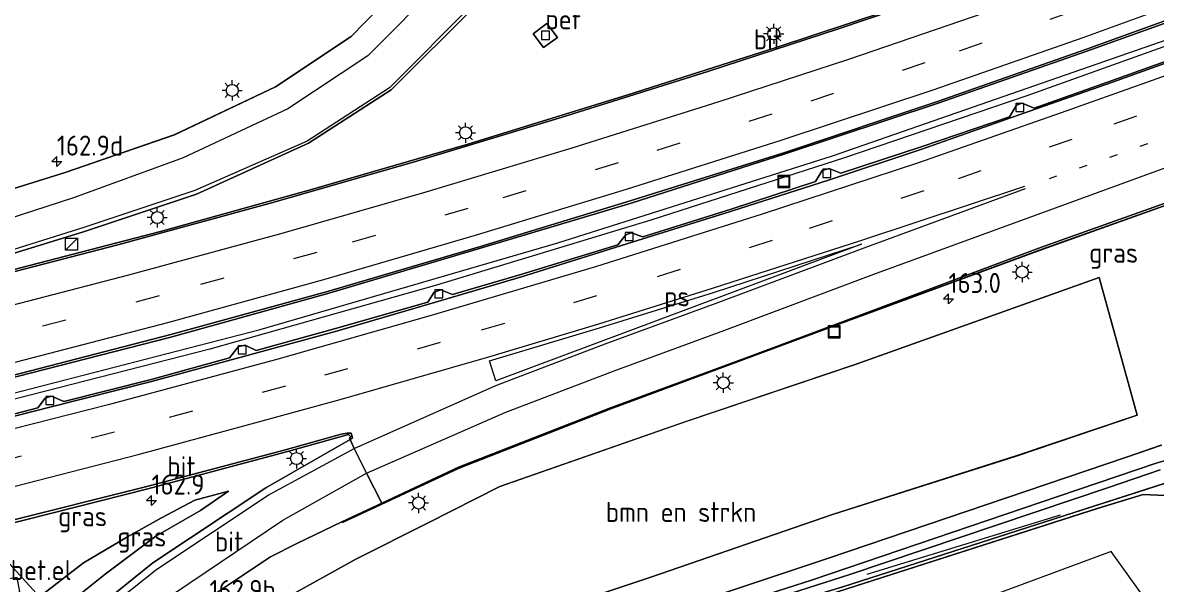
# Model space of a CAD drawing. Extents: x 253736 to 255979, y 477184 to 479215.
# Drawn here: x 253972 to 254113.3, y 477516.6 to 477586.6 of the extents above; entities that cross this region are included whole.
import ezdxf
from ezdxf.enums import TextEntityAlignment as Align

# ---------------------------------------------------------------- set-up
doc = ezdxf.new("R2010")
doc.units = 0
doc.linetypes.add('13strp', pattern=[4, 1, -3])
doc.linetypes.add('39strp', pattern=[12, 3, -9])
for name, color, linetype, lineweight in [('af-bs-rasterhekwerk', 8, 'hekwerk', 18), ('as-bs-kilometr', 8, 'Continuous', 18), ('bp-b5-bomenstruiken', 8, 'Continuous', 18), ('bp-b5-grasland', 8, 'Continuous', 18), ('bp-bs-bomenrij', 8, 'laanbep', 18), ('gr-bs-geleiderail', 8, 'geleiderail', 18), ('gw-bs-insteekwatergang', 8, 'Continuous', 18), ('gw-bs-kruinlijn', 8, 'Continuous', 18), ('gw-bs-teenlijn', 8, 'Continuous', 18), ('mk-b5-vlakmark', 8, 'Continuous', 18), ('mk-bs-13streep 0.45', 8, '13strp', 18), ('mk-bs-39streep 0.15', 8, '39strp', 18), ('mk-bs-streep 0.15', 8, 'Continuous', 18), ('og-b5-grond_ingericht', 8, 'Continuous', 18), ('og-b5-water', 8, 'Continuous', 18), ('og-bs-hoogtelijn', 8, 'Continuous', 18), ('og-bs-hulpgeometrie', 8, 'Continuous', 18), ('og-bs-inrichtingselement', 8, 'Continuous', 18), ('og-bs-terreinafscheiding', 8, 'Continuous', 18), ('vh-b5-verh_soort', 8, 'Continuous', 18), ('wh-bs-kolk', 8, 'Continuous', 18), ('wh-bs-waterlijn', 8, 'Continuous', 18), ('wm-bs-lichtmast', 8, 'Continuous', 18)]:
    doc.layers.add(name, color=color, linetype=linetype, lineweight=lineweight)
doc.styles.add('rtw_iso', font='isocp.shx')
doc.linetypes.add('geleiderail', pattern='A,2,-1,[175,RTW.shx,S=0.5,R=0,X=0,Y=0],-1', length=4)
doc.linetypes.add('hekwerk', pattern='A,7,-1.5,[1,RTW.shx,S=0.75,R=0,X=0,Y=0],-1.5', length=10)
doc.linetypes.add('laanbep', pattern='A,20,-1,[4,RTW.shx,S=0.75,R=0,X=0,Y=0],-1', length=22)

# ---------------------------------------------------------------- blocks, each defined once
blk = doc.blocks.new('kolk')
blk.add_lwpolyline([(-0.5, -0.5), (0.5, -0.5), (0.5, 0.5), (-0.5, 0.5)], close=True)
blk = doc.blocks.new('put')
for p, q in [((0.75, 0.75), (-0.75, 0.75)), ((-0.75, 0.75), (-0.75, -0.75)), ((0.75, -0.75), (0.75, 0.75)), ((-0.75, -0.75), (0.75, -0.75))]:
    blk.add_line(p, q)
blk.add_lwpolyline([(-0.625, 0.625), (0.625, 0.625), (0.625, -0.625), (-0.625, -0.625)], close=True)
blk = doc.blocks.new('RW1 Buren totaal_ACAD_1_FMEBLOCK25')
at = {"layer": 'bp-b5-grasland'}
for points in [[(37.6, 1.98, 22.72), (33.46, -1.58, 22.69), (30.14, -4.28, 22.7), (26.97, -7.19, 22.71), (27.12, -5.43, 22.71), (24.84, -1.31, 22.72), (26.02, -0.94, 22.69), (27.54, -0.12, 22.65), (28.08, 0.77, 22.65), (27.91, 1.67, 22.66), (26.94, 2.98, 22.74), (25.7, 3.36, 22.79), (22.82, 3.03, 22.82), (0.69, -2.24, 22.8), (-37.6, -10.14, 22.8), (-34.96, -4.51, 23.14), (-25.96, -2.75, 23.15), (-6.4, 1.45, 23.26), (12.27, 5.74, 23.22), (30.15, 10.14, 23.29)], [(34.81, 4.4, 22.84), (32.86, 4.04, 22.81), (33.19, 2.24, 22.84), (35.14, 2.6, 22.86)]]:
    blk.add_polyline3d(points, close=True, dxfattribs=at)
blk = doc.blocks.new('dtbattr-r')
at = {"style": 'rtw_iso'}
blk.add_attdef('TAG', text='', height=2.5, dxfattribs=at).set_placement((0, 0), align=Align.MIDDLE_CENTER)
blk = doc.blocks.new('RW1 Buren totaal_ACAD_1_FMEBLOCK41')
at = {"layer": 'bp-b5-grasland'}
for points in [[(-15.24, -28.28, 22.83), (-18.01, -28.14, 22.78), (-23.59, -29.85, 22.56), (-60.49, -41.68, 22.31)], [(-55.42, -39.66, 22.24), (-15.23, -26.71, 22.83)], [(-15.74, -22, 22.72), (-20.08, -23.51, 22.63), (-57.35, -36.14, 22.31), (-83.2, -44.78, 22.18)], [(-89.56, -41.85, 22.49), (-79.35, -38.44, 22.4), (-56.7, -30.62, 22.56), (-33.81, -23.35, 22.74), (-18.73, -18.27, 22.65), (-23.48, -1.11, 23.33), (-53.77, -11.92, 23.19), (-74.97, -19.05, 22.99), (-98.17, -27.16, 22.98), (-107.2, -31.72, 22.92), (-116.11, -36.2, 23.03), (-124.79, -41.01, 23)], [(-134.85, -41.33, 23.06), (-126.73, -35.91, 23.03), (-123.45, -34.26, 23.03), (-117.84, -31.56, 23.02), (-117.78, -31.62, 22.97), (-112.94, -29.37, 22.98), (-103.25, -24.88, 22.99), (-84.32, -17.46, 23.09), (-66.77, -10.96, 23.24), (-54.68, -6.44, 23.45), (-30.6, 2.41, 23.64), (-11.07, 9.39, 23.6)]]:
    blk.add_polyline3d(points, dxfattribs=at)
blk = doc.blocks.new('RW1 Buren totaal_ACAD_1_FMEBLOCK45')
at = {"layer": 'bp-b5-grasland'}
for points in [[(-29.68, -68.67, 22.3), (-31.13, -69.05, 22.34), (-42.16, -72.05, 22.37), (-42.6, -72.17, 22.37), (-51.14, -62.82, 21.98), (-47, -61.53, 22.01), (-36.79, -57.71, 21.91), (-29, -53.53, 21.9), (-23.3, -50.01, 21.9), (-17.34, -45.55, 21.91), (-12.01, -41.41, 21.91), (-6.15, -36.01, 21.89), (-1.55, -31.39, 21.9), (3.31, -25.8, 21.92), (5.21, -23.42, 22.03), (5.51, -22.45, 22.12), (5.17, -21.67, 22.16), (3.99, -20.94, 22.2), (2.31, -21.31, 22.32), (1.1, -22.55, 22.28), (-3.4, -26.91, 22.28), (-8.96, -32.04, 22.29), (-10, -32.98, 22.29), (-10.42, -31.15, 22.38), (-11.78, -26.69, 22.37), (-14.01, -20.66, 22.42), (-16.09, -14.91, 22.42), (-19.14, -8.48, 22.36), (-22.8, -2.44, 22.17), (-19.95, 3.63, 22.14), (-28.81, 14.01, 22.09), (-20.98, 21.03, 22.06), (-20.65, 22.05, 22.06), (-20.95, 23.1, 22.03), (-22.1, 24.34, 21.99), (-23.28, 24.62, 21.98), (-24.69, 23.98, 21.98), (-31.56, 17.23, 21.99), (-43.49, 31.19, 22.21), (-27.48, 47.39, 22.11), (-23.59, 53.61, 22.38), (-15.48, 61.1, 22.57), (-11.58, 65.23, 22.61), (-8.43, 66.81, 22.64), (-2.74, 65.45, 22.58), (0.66, 63.25, 22.59), (3.14, 61.32, 22.55), (11.26, 53.22, 22.57), (22.14, 41.07, 22.51), (31.69, 31.62, 22.6), (36.97, 26.39, 22.75), (22.55, 43.22, 22.83), (8.75, 57.97, 22.91), (4.15, 63.17, 23.04), (1.34, 65.71, 23.06), (-0.15, 66.86, 23.1), (-1.74, 68.15, 23.1), (-4.79, 69.5, 23.16), (-6.87, 69.83, 23.21), (-10.45, 68.95, 23.28), (-13.51, 67.06, 23.34), (-16.42, 64.21, 23.39), (-20.42, 60.59, 23.39), (-47.07, 35.38, 23.99), (-48, 36.47, 23.94), (-21.21, 62.23, 23.41), (-11.15, 71.9, 23.22), (-10.11, 72.17, 23.19), (-5.96, 71.67, 23.1), (-2.61, 70.72, 23.02), (0.13, 69.28, 22.96), (2.05, 67.77, 22.93), (8.97, 60.77, 22.89), (17.91, 51.3, 22.84), (28.02, 40.47, 22.82), (35.56, 31.74, 22.77), (43.84, 19.79, 22.69), (48.61, 9.49, 22.62), (50.97, -0.14, 22.58), (51.14, -12.9, 22.54), (47.86, -24.65, 22.53), (42.38, -34.25, 22.51), (33.62, -43.24, 22.5), (24.18, -49.53, 22.49), (11.57, -55.49, 22.5), (-2.04, -60.21, 22.44), (-20.03, -65.81, 22.42)], [(9.46, -9.98, 22.2), (7.43, -13.61, 22.21), (7.34, -14.51, 22.19), (8.01, -15.35, 22.14), (9.17, -16.19, 22.05), (10.46, -16.41, 21.97), (11.35, -15.61, 21.93), (14.05, -10.83, 21.99), (15.92, -5.84, 22.12), (16.77, -1, 22.17), (16.73, 3.68, 22.27), (16.22, 7.36, 22.27), (15.33, 10.82, 22.22), (13.87, 13.92, 22.2), (11.36, 17.36, 22.19), (9.41, 20.22, 22.17), (6.59, 23.52, 22.17), (2.06, 28.13, 22.16), (-5.1, 35.61, 22.13), (4.28, 44.13, 22.16), (5.21, 45.28, 22.17), (5.29, 46.3, 22.18), (4.7, 47.42, 22.19), (3.42, 48.15, 22.19), (1.29, 48.06, 22.17), (-0.54, 46.47, 22.14), (-8.08, 39.12, 22.15), (-17.61, 48.62, 22.04), (-19, 49.14, 22.07), (-20.47, 48.4, 22.08), (-21.37, 47.19, 22.11), (-21, 45.77, 22.07), (-18.15, 43.03, 22.02), (-5.32, 29.14, 22.02), (3.02, 20.2, 22.22), (7.4, 15.08, 22.25), (9.26, 12.14, 22.24), (10.54, 9, 22.24), (11.88, 4.88, 22.21), (12.21, -0.03, 22.19), (11.57, -4.79, 22.17), (10.65, -7.9, 22.17)]]:
    blk.add_polyline3d(points, close=True, dxfattribs=at)
blk = doc.blocks.new('RW1 Buren totaal_ACAD_1_FMEBLOCK47')
at = {"layer": 'bp-b5-grasland'}
for points in [[(72.86, -27.52, 22.95), (53.91, -34.54, 22.93), (34.18, -41.51, 22.9), (15.85, -47.62, 22.86), (-2.66, -53.53, 22.84), (-22.69, -59.7, 22.78), (-42.09, -65.31, 22.75), (-60.9, -70.57, 22.71), (-80.43, -75.63, 22.69)], [(-88.71, -76.22, 22.6), (-70.35, -70.57, 22.66), (-56.39, -65.89, 22.73), (-42.46, -59.55, 22.82), (-32.13, -52.89, 22.88), (-21.6, -42.38, 22.92)]]:
    blk.add_polyline3d(points, dxfattribs=at)
blk.add_polyline3d([(-14.44, -45.92, 22.36), (-13.16, -47.61, 22.36), (-11.41, -46.4, 22.35), (-12.76, -44.65, 22.34)], close=True, dxfattribs=at)
blk = doc.blocks.new('kast')
blk.add_line((-0.75, -0.75), (0.75, 0.75))
blk.add_lwpolyline([(-0.75, 0.75), (0.75, 0.75), (0.75, -0.75), (-0.75, -0.75)], close=True)
blk = doc.blocks.new('lantaarnpaal')
for p, q in [((-0.75, 0), (-1.25, 0)), ((-0.88, 0.88), (-0.53, 0.53)), ((0, 0.75), (0, 1.25)), ((0.53, 0.53), (0.88, 0.88)), ((0.75, 0), (1.25, 0)), ((-0.53, -0.53), (-0.88, -0.88)), ((0, -0.75), (0, -1.25)), ((0.53, -0.53), (0.88, -0.88))]:
    blk.add_line(p, q)
blk.add_circle((0, 0), 0.75)
blk = doc.blocks.new('hecto')
for p, q in [((0, 0.625), (-0.625, 0)), ((0, -0.625), (0, 0.625)), ((-0.625, 0), (0.625, 0)), ((0.625, 0), (0, -0.625))]:
    blk.add_line(p, q)
blk = doc.blocks.new('dtbattr')
at = {"style": 'rtw_iso'}
blk.add_attdef('TAG', (0.59, 0.87), '', height=2.5, dxfattribs=at)
blk = doc.blocks.new('Deel_d28hz')
at = {"layer": 'mk-bs-13streep 0.45'}
blk.add_polyline3d([(254099.958, 477567.211, 23.516), (254123.04, 477575.414, 23.555), (254146.02, 477584.014, 23.608), (254172.639, 477594.59, 23.666), (254195.265, 477604.05, 23.683), (254217.763, 477613.82, 23.725), (254240.154, 477624.006, 23.75), (254262.224, 477634.537, 23.777), (254266.614, 477636.687, 23.783)], dxfattribs=at)
at = {"layer": 'bp-b5-grasland'}
ref = blk.add_blockref('dtbattr-r', (254104.914062, 477555.96875, 22.828068), dxfattribs=at)
ref.add_attrib('TAG', 'gras', dxfattribs={"layer": '0', "height": 2.5, "style": 'rtw_iso'}).set_placement((254104.914062, 477555.96875, 22.828068), align=Align.BOTTOM_LEFT)
at = {"layer": 'wh-bs-kolk'}
blk.add_blockref('kolk', (254096.29, 477576.057, 23.17), dxfattribs=at)
at = {"layer": 'wm-bs-lichtmast'}
blk.add_blockref('lantaarnpaal', (254096.567, 477555.561, 23.448), dxfattribs=at)

msp = doc.modelspace()

# ---------------------------------------------------------------- linework, layer by layer
at = {"layer": 'af-bs-rasterhekwerk'}
msp.add_polyline3d([(254003.46, 477482.961, 22.831), (254011.849, 477487.973, 22.817), (254027.728, 477496.879, 22.856), (254039.264, 477493.697, 22.64), (254048.251, 477489.572, 22.61), (254053.116, 477488.253, 22.574), (254070.537, 477484.668, 22.505), (254084.153, 477483.107, 22.547), (254105.549, 477481.912, 22.643), (254106.874, 477483.112, 22.478), (254105.114, 477485.164, 22.52), (254083.534, 477489.341, 22.259), (254060.768, 477494.209, 22.169), (254051.243, 477495.38, 22.085), (254032.098, 477499.389, 22.532), (254040.599, 477504.25, 22.271), (254054.849, 477509.575, 22.19), (254069.156, 477514.295, 22.313), (254106.061, 477526.123, 22.559), (254111.637, 477527.832, 22.778), (254114.405, 477527.691, 22.829)], dxfattribs=at)
at = {"layer": 'bp-b5-bomenstruiken'}
msp.add_polyline3d([(253994.768, 477492.476, 22.756), (253986.001, 477502.073, 22.939), (253992.148, 477506.68, 23.021), (254000.635, 477512.415, 22.907), (254004.86, 477514.967, 23.003), (254013.537, 477519.773, 23.027), (254022.443, 477524.252, 22.919), (254031.481, 477528.81, 22.982), (254054.671, 477536.924, 22.991), (254075.879, 477544.057, 23.186), (254106.169, 477554.865, 23.327), (254110.917, 477537.707, 22.646), (254095.838, 477532.629, 22.742), (254072.949, 477525.353, 22.562), (254050.295, 477517.53, 22.403), (254040.082, 477514.128, 22.49), (254031.539, 477510.843, 22.481), (254023.662, 477507.278, 22.508), (254012.8, 477502.475, 22.631), (254005.066, 477498.249, 22.718)], close=True, dxfattribs=at)
at = {"layer": 'bp-b5-grasland'}
for points in [[(253969.524, 477542.075, 22.994), (253990.483, 477547.453, 23.038), (254010.063, 477552.863, 23.062), (254029.082, 477558.539, 23.082), (254047.853, 477564.132, 23.133), (254067.048, 477570.298, 23.198), (254086.098, 477576.602, 23.228), (254104.645, 477583.099, 23.262), (254123.664, 477589.962, 23.295)], [(254118.657, 477583.319, 23.276), (254107.79, 477579.433, 23.262), (254098.062, 477575.997, 23.205), (254096.559, 477576.599, 23.196), (254095.852, 477576.365, 23.202), (254094.993, 477574.892, 23.201), (254083.977, 477571.182, 23.182), (254073.988, 477567.876, 23.18), (254072.505, 477568.479, 23.177), (254071.664, 477568.233, 23.173), (254070.829, 477566.855, 23.139), (254060.285, 477563.411, 23.156), (254049.313, 477559.937, 23.14), (254047.854, 477560.442, 23.131), (254047.195, 477560.192, 23.106), (254046.175, 477558.941, 23.111), (254034.088, 477555.237, 23.117), (254025.597, 477552.742, 23.106), (254024.132, 477553.33, 23.094), (254023.279, 477553.039, 23.095), (254022.492, 477551.803, 23.099), (254011.018, 477548.536, 23.091), (254001.122, 477545.773, 23.073), (253999.729, 477546.462, 23.052), (253998.916, 477546.27, 23.05), (253997.777, 477544.866, 23.076), (253988.016, 477542.183, 23.061), (253977.154, 477539.401, 23.023), (253975.605, 477540.08, 23.002), (253974.812, 477539.843, 23.017), (253973.912, 477538.624, 23.014), (253962.288, 477535.613, 22.991)], [(254115.579, 477532.4, 21.419), (254113.28, 477531.729, 21.395), (254101.143, 477527.634, 21.266), (254070.325, 477517.159, 21.176), (254045.386, 477509.186, 21.206), (254040.613, 477507.338, 21.179), (254036.195, 477505.312, 21.152), (254030.895, 477502.601, 21.146), (254008.778, 477490.45, 21.035), (254004.521, 477488.148, 20.903), (254000.828, 477485.842, 20.848), (253999.389, 477487.418, 22.528), (254024.239, 477501.291, 22.46), (254031.602, 477504.896, 22.28), (254037.277, 477507.63, 22.184), (254042.158, 477509.652, 22.181), (254046.45, 477511.198, 22.181), (254072.295, 477519.837, 22.307), (254109.568, 477532.463, 22.634), (254113.909, 477533.976, 22.724)], [(254114.42, 477529.26, 22.829), (254074.229, 477516.318, 22.244), (254060.036, 477512.022, 22.142), (254050.269, 477508.421, 22.211), (254040.287, 477504.856, 22.274), (254028.026, 477497.776, 22.676), (254017.68, 477492.015, 22.763), (254008.136, 477486.514, 22.784), (254003.009, 477483.455, 22.786), (254001.719, 477484.867, 20.932), (254004.845, 477486.929, 20.933), (254011.408, 477490.736, 20.933), (254023.207, 477497.201, 20.933), (254032.511, 477502.325, 21.032), (254040.953, 477506.556, 21.125), (254054.592, 477511.172, 21.194), (254067.803, 477515.515, 21.29), (254075.098, 477517.858, 21.308), (254107.335, 477528.705, 21.32), (254113.756, 477530.893, 21.368)]]:
    msp.add_polyline3d(points, dxfattribs=at)
for points in [[(254012.81, 477534.666, 23.406), (254002.318, 477528.651, 23.338), (253988.225, 477519.323, 23.437), (253977.88, 477510.962, 23.542), (253976.085, 477512.927, 23.383), (253982.29, 477517.891, 23.384), (253988.629, 477522.627, 23.36), (253994.171, 477525.856, 23.348), (253997.655, 477528.241, 23.306), (253993.47, 477527.118, 23.198), (253989.296, 477524.936, 23.066), (253985.077, 477522.56, 23.006), (253979.613, 477519.325, 22.844), (253974.123, 477515.075, 22.717), (253966.674, 477523.229, 23.287), (253969.274, 477523.868, 23.297), (253987.599, 477528.545, 23.354), (254004.711, 477533.095, 23.342), (254012.633, 477535.305, 23.389), (254012.855, 477535.049, 23.395), (254012.726, 477534.763, 23.376)], [(253976.085, 477512.927, 23.383), (253974.123, 477515.075, 22.717), (253979.613, 477519.325, 22.844), (253985.077, 477522.56, 23.006), (253989.296, 477524.936, 23.066), (253993.47, 477527.118, 23.198), (253997.655, 477528.241, 23.306), (253994.171, 477525.856, 23.348), (253988.629, 477522.627, 23.36), (253982.29, 477517.891, 23.384)]]:
    msp.add_polyline3d(points, close=True, dxfattribs=at)
at = {"layer": 'bp-bs-bomenrij'}
msp.add_polyline3d([(254077.248, 477517.908, 21.719), (254101.34, 477525.312, 21.803)], dxfattribs=at)
at = {"layer": 'gr-bs-geleiderail'}
for points in [[(253955.212, 477536.416, 23.67), (254001.63, 477548.401, 23.724), (254038.722, 477559.199, 23.805), (254072.949, 477570.061, 23.82), (254119.52, 477586.251, 23.907), (254180.311, 477610, 24.003), (254227.176, 477629.509, 24.084), (254236.915, 477633.628, 24.129), (254240.585, 477635.405, 24.15), (254242.917, 477636.605, 24.15), (254247.437, 477639.242, 24.123), (254256.603, 477644.679, 24.126), (254259.702, 477646.493, 24.111)], [(254260.988, 477644.265, 24.078), (254245.9, 477637.034, 24.135), (254239.589, 477634.092, 24.12), (254227.391, 477628.818, 24.099), (254206.465, 477620.129, 24.051), (254186.737, 477611.981, 24.006), (254169.429, 477604.774, 24.021), (254138.495, 477592.593, 23.94), (254119.682, 477585.564, 23.913), (254097.132, 477577.522, 23.88), (254074.447, 477569.799, 23.832), (254050.311, 477562.033, 23.82), (254023.574, 477553.906, 23.811), (253995.331, 477545.964, 23.745), (253955.696, 477535.815, 23.682)]]:
    msp.add_polyline3d(points, dxfattribs=at)
at = {"layer": 'gw-bs-insteekwatergang'}
for points in [[(254113.909, 477533.976, 22.724), (254109.568, 477532.463, 22.634), (254072.295, 477519.837, 22.307), (254046.45, 477511.198, 22.181), (254042.158, 477509.652, 22.181), (254037.277, 477507.63, 22.184), (254031.602, 477504.896, 22.28), (254024.239, 477501.291, 22.46), (253999.389, 477487.418, 22.528)], [(254003.009, 477483.455, 22.786), (254008.136, 477486.514, 22.784), (254017.68, 477492.015, 22.763), (254028.026, 477497.776, 22.676), (254040.287, 477504.856, 22.274), (254050.269, 477508.421, 22.211), (254060.036, 477512.022, 22.142), (254074.229, 477516.318, 22.244), (254114.42, 477529.26, 22.829)]]:
    msp.add_polyline3d(points, dxfattribs=at)
at = {"layer": 'gw-bs-kruinlijn'}
msp.add_polyline3d([(253976.085, 477512.927, 23.383), (253982.29, 477517.891, 23.384), (253988.629, 477522.627, 23.36), (253994.171, 477525.856, 23.348), (253997.655, 477528.241, 23.306)], dxfattribs=at)
at = {"layer": 'gw-bs-teenlijn'}
msp.add_polyline3d([(253974.123, 477515.075, 22.717), (253979.613, 477519.325, 22.844), (253985.077, 477522.56, 23.006), (253989.296, 477524.936, 23.066), (253993.47, 477527.118, 23.198), (253997.655, 477528.241, 23.306)], dxfattribs=at)
at = {"layer": 'mk-b5-vlakmark'}
msp.add_polyline3d([(254030.986, 477542.01, 23.458), (254030.173, 477544.483, 23.402), (254043.905, 477548.599, 23.402), (254058.095, 477553.003, 23.447), (254076.551, 477559.052, 23.499)], close=True, dxfattribs=at)
at = {"layer": 'mk-bs-39streep 0.15'}
for points in [[(254255.994, 477652.25, 23.467), (254249.108, 477648.822, 23.458), (254221.518, 477636.056, 23.403), (254201.014, 477626.938, 23.36), (254182.492, 477619.011, 23.33), (254157.045, 477608.589, 23.284), (254139.769, 477601.771, 23.242), (254121.568, 477594.822, 23.213), (254102.858, 477588.04, 23.168), (254084.454, 477581.616, 23.144), (254065.357, 477575.242, 23.127), (254046.22, 477569.169, 23.051), (254027.484, 477563.49, 23.019), (254008.654, 477557.998, 22.99), (253989.021, 477552.574, 22.954), (253967.802, 477547.058, 22.92), (253950.649, 477542.801, 22.882), (253949.114, 477542.449, 22.879)], [(254264.548, 477639.715, 23.7), (254251.667, 477633.494, 23.685), (254233.25, 477624.818, 23.649), (254214.036, 477616.156, 23.622), (254195.46, 477608.092, 23.593), (254177.904, 477600.673, 23.565), (254158.914, 477592.982, 23.537), (254140.863, 477585.99, 23.505), (254122.113, 477579.059, 23.467), (254102.756, 477572.098, 23.433), (254084.293, 477565.676, 23.413), (254065.399, 477559.47, 23.381), (254043.538, 477552.598, 23.326), (254024.054, 477546.767, 23.301), (254004.769, 477541.313, 23.262), (253983.463, 477535.594, 23.227), (253961.741, 477530.03, 23.157), (253960.69, 477529.778, 23.157)]]:
    msp.add_polyline3d(points, dxfattribs=at)
at = {"layer": 'mk-bs-streep 0.15'}
for points in [[(253978.909, 477709.269, 23.108), (253993.47, 477693.778, 23.066), (254002.432, 477684.343, 23.03), (254012.524, 477673.543, 22.984), (254020.451, 477664.73, 23.014), (254029.777, 477651.875, 23.007), (254035.389, 477640.386, 22.997), (254038.251, 477629.411, 22.974), (254038.425, 477614.341, 22.958), (254034.708, 477600.748, 22.931), (254028.229, 477589.086, 22.923), (254017.735, 477578.528, 22.872), (254007.449, 477571.884, 22.811), (253993.49, 477565.731, 22.719), (253979.653, 477561.101, 22.648), (253961.232, 477555.353, 22.606), (253950.014, 477552.009, 22.635), (253948.172, 477551.46, 22.64), (253942.381, 477549.82, 22.636)], [(253969.553, 477700.563, 23.194), (253973.446, 477700.129, 23.115), (253976.933, 477699.26, 23.034), (253979.743, 477697.856, 22.978), (253981.746, 477696.258, 22.948), (253989.16, 477689.905, 22.928), (253998.886, 477681.082, 22.903), (254009.036, 477670.455, 22.887), (254016.93, 477661.519, 22.858), (254025.631, 477649.307, 22.827), (254030.861, 477638.699, 22.8), (254033.459, 477628.523, 22.768), (254033.714, 477614.801, 22.722), (254030.125, 477602.584, 22.691), (254024.239, 477591.823, 22.681), (254015.009, 477582.493, 22.653), (254005.051, 477575.91, 22.61), (253992.036, 477569.799, 22.602), (253978.357, 477564.819, 22.549), (253960.169, 477558.899, 22.502), (253949.16, 477555.5, 22.514), (253939.686, 477552.77, 22.521)], [(253951.789, 477539.522, 22.983), (253968.968, 477543.766, 23.017), (253990.089, 477549.273, 23.061), (254009.53, 477554.629, 23.084), (254028.588, 477560.209, 23.106), (254047.268, 477565.879, 23.149), (254066.528, 477572.003, 23.21), (254085.493, 477578.288, 23.24), (254104.159, 477584.777, 23.278), (254122.891, 477591.64, 23.303), (254141.246, 477598.623, 23.339), (254158.517, 477605.448, 23.371), (254184.247, 477616.001, 23.419), (254202.316, 477623.689, 23.454), (254222.947, 477632.861, 23.504), (254250.559, 477645.701, 23.555), (254257.957, 477649.372, 23.561)], [(254230.763, 477644.049, 23.345), (254210.889, 477635.062, 23.31), (254198.351, 477629.556, 23.245), (254180.827, 477622.09, 23.197), (254163.894, 477615.094, 23.182), (254146.529, 477608.147, 23.147), (254127.393, 477600.723, 23.111), (254109.718, 477594.192, 23.082), (254091.927, 477587.853, 23.07), (254074.92, 477582.036, 23.037), (254058.777, 477576.769, 23.008), (254040.436, 477570.989, 22.941), (254022.275, 477565.53, 22.905), (254004.327, 477560.35, 22.869), (253985.222, 477555.164, 22.841), (253964.225, 477549.709, 22.801), (253946.423, 477545.396, 22.78)], [(254262.537, 477642.661, 23.628), (254250.227, 477636.664, 23.597), (254231.636, 477627.936, 23.568), (254212.425, 477619.32, 23.527), (254194.155, 477611.351, 23.501), (254176.512, 477603.894, 23.475), (254157.924, 477596.362, 23.451), (254139.635, 477589.306, 23.412), (254120.818, 477582.312, 23.365), (254101.433, 477575.39, 23.336), (254083.513, 477569.111, 23.287), (254064.18, 477562.768, 23.253), (254043.387, 477556.215, 23.223), (254022.929, 477550.141, 23.2), (254003.537, 477544.626, 23.165), (253982.686, 477539.017, 23.139), (253961.404, 477533.614, 23.082), (253957.949, 477532.779, 23.078)], [(253980.993, 477507.553, 23.335), (253990.806, 477515.466, 23.229), (254004.426, 477524.631, 23.177), (254014.868, 477530.474, 23.191), (254032.206, 477538.093, 23.302), (254045.726, 477543.24, 23.371), (254059.527, 477548.299, 23.43), (254078.062, 477555.283, 23.538), (254098.089, 477562.623, 23.57), (254124.278, 477572.145, 23.66), (254147.4, 477580.619, 23.704), (254173.89, 477591.113, 23.764), (254195.32, 477600.02, 23.779), (254219.174, 477610.411, 23.806), (254242.272, 477620.886, 23.832), (254263.835, 477631.198, 23.865), (254268.722, 477633.599, 23.88)], [(253963.287, 477526.935, 23.209), (253968.299, 477528.165, 23.223), (253986.407, 477532.814, 23.315), (254000.031, 477536.503, 23.374), (254011.594, 477539.68, 23.353), (254030.096, 477545.004, 23.38), (254043.833, 477549.098, 23.381), (254057.998, 477553.535, 23.43), (254076.447, 477559.476, 23.48), (254096.888, 477566.28, 23.494)], [(253978.449, 477510.339, 23.513), (253988.714, 477518.538, 23.402), (254002.601, 477527.739, 23.311), (254013.31, 477533.545, 23.334), (254030.965, 477541.424, 23.452), (254044.607, 477546.621, 23.462), (254058.438, 477551.693, 23.458), (254076.876, 477558.581, 23.525), (254096.996, 477565.958, 23.493)]]:
    msp.add_polyline3d(points, dxfattribs=at)
at = {"layer": 'og-b5-grond_ingericht'}
msp.add_polyline3d([(254069.156, 477514.295, 22.313), (254106.061, 477526.123, 22.559), (254111.637, 477527.832, 22.778), (254114.405, 477527.691, 22.829)], dxfattribs=at)
at = {"layer": 'og-b5-water'}
msp.add_polyline3d([(254113.756, 477530.893, 21.368), (254107.335, 477528.705, 21.32), (254075.098, 477517.858, 21.308), (254067.803, 477515.515, 21.29), (254054.592, 477511.172, 21.194), (254040.953, 477506.556, 21.125), (254032.511, 477502.325, 21.032), (254023.207, 477497.201, 20.933), (254011.408, 477490.736, 20.933), (254004.845, 477486.929, 20.933), (254001.719, 477484.867, 20.932), (254000.828, 477485.842, 20.848), (254004.521, 477488.148, 20.903), (254008.778, 477490.45, 21.035), (254030.895, 477502.601, 21.146), (254036.195, 477505.312, 21.152), (254040.613, 477507.338, 21.179), (254045.386, 477509.186, 21.206), (254070.325, 477517.159, 21.176), (254101.143, 477527.634, 21.266), (254113.28, 477531.729, 21.395), (254115.579, 477532.4, 21.419)], dxfattribs=at)
at = {"layer": 'og-bs-hoogtelijn'}
msp.add_polyline3d([(254032.052, 477489.278, 22.61), (254015.222, 477480.401, 22.739), (254034.815, 477462.066, 22.913), (254066.027, 477478.823, 22.559), (254107.71, 477472.968, 22.886), (254055.984, 477442.219, 22.946), (254084.371, 477437.79, 23.141), (254143.889, 477467.347, 23.495), (254153.524, 477472.401, 23.144), (254159.168, 477475.012, 22.547), (254170.18, 477481.308, 22.526), (254134.354, 477491.175, 22.55), (254119.865, 477482.563, 22.517), (254095.59, 477494.526, 22.364), (254118.77, 477505.202, 22.58), (254107.655, 477520.714, 22.61), (254059.605, 477502.896, 22.193)], dxfattribs=at)
at = {"layer": 'og-bs-hulpgeometrie'}
msp.add_polyline3d([(253928.2, 477565.344, 21.982), (253936.74, 477555.996, 22.366), (253936.814, 477555.915, 22.413), (253939.686, 477552.77, 22.521), (253942.381, 477549.82, 22.636), (253946.423, 477545.396, 22.78), (253949.114, 477542.449, 22.879), (253951.789, 477539.522, 22.983), (253952.904, 477538.302, 23.004), (253953.124, 477538.061, 22.96), (253956.616, 477534.237, 22.973), (253956.78, 477534.058, 23.041), (253957.949, 477532.779, 23.078), (253960.69, 477529.778, 23.157), (253963.287, 477526.935, 23.209), (253966.377, 477523.554, 23.314), (253966.674, 477523.229, 23.287), (253974.123, 477515.075, 22.717)], dxfattribs=at)
at = {"layer": 'og-bs-terreinafscheiding'}
for points in [[(253979.237, 477709.566, 23.099), (253993.845, 477694.082, 23.067), (254002.825, 477684.64, 23.028), (254012.869, 477673.974, 22.996), (254020.986, 477664.937, 23.025), (254030.255, 477652.177, 23.016), (254035.877, 477640.536, 23.008), (254038.711, 477629.507, 22.986), (254038.839, 477614.209, 22.97), (254035.197, 477600.597, 22.959), (254028.48, 477588.794, 22.925), (254017.952, 477578.281, 22.881), (254007.62, 477571.622, 22.816), (253993.687, 477565.278, 22.731), (253979.724, 477560.601, 22.66), (253961.368, 477554.955, 22.598)], [(253969.233, 477700.331, 23.193), (253973.387, 477699.83, 23.1), (253976.737, 477698.882, 23.017), (253979.47, 477697.442, 22.962), (253981.396, 477695.936, 22.933), (253988.311, 477688.933, 22.889), (253997.255, 477679.462, 22.841), (254007.365, 477668.63, 22.818), (254014.904, 477659.9, 22.774), (254023.184, 477647.95, 22.687), (254027.952, 477637.656, 22.618), (254030.31, 477628.028, 22.584), (254030.489, 477615.268, 22.543), (254027.208, 477603.518, 22.533), (254021.729, 477593.911, 22.509), (254012.965, 477584.925, 22.501), (254003.529, 477578.63, 22.487), (253990.916, 477572.674, 22.5), (253977.308, 477567.958, 22.445), (253959.312, 477562.354, 22.422), (253949.663, 477559.495, 22.3), (253948.04, 477558.938, 22.436), (253936.814, 477555.915, 22.413)], [(254258.832, 477648.091, 23.59), (254251.183, 477644.289, 23.579), (254223.675, 477631.525, 23.534), (254202.685, 477622.2, 23.48), (254184.812, 477614.512, 23.453), (254159.124, 477603.979, 23.408), (254141.782, 477597.201, 23.381), (254123.535, 477590.247, 23.339), (254104.569, 477583.324, 23.313), (254085.996, 477576.831, 23.278), (254066.996, 477570.47, 23.239), (254047.729, 477564.421, 23.183), (254029.07, 477558.745, 23.141), (254009.992, 477553.152, 23.112), (253990.476, 477547.771, 23.074), (253969.449, 477542.339, 23.049), (253952.904, 477538.302, 23.004)], [(254258.975, 477647.88, 23.549), (254251.277, 477644.061, 23.547), (254223.837, 477631.251, 23.482), (254202.806, 477621.95, 23.44), (254184.896, 477614.219, 23.41), (254159.292, 477603.734, 23.366), (254141.845, 477596.921, 23.344), (254123.664, 477589.962, 23.295), (254104.645, 477583.099, 23.262), (254086.098, 477576.602, 23.228), (254067.048, 477570.298, 23.198), (254047.853, 477564.132, 23.133), (254029.082, 477558.539, 23.082), (254010.063, 477552.863, 23.062), (253990.483, 477547.453, 23.038), (253969.524, 477542.075, 22.994), (253953.124, 477538.061, 22.96)], [(254271.027, 477630.222, 23.907), (254260.124, 477624.948, 23.937), (254243.688, 477617.217, 23.915), (254224.587, 477608.401, 23.85), (254207.569, 477600.881, 23.805), (254190.509, 477593.596, 23.795), (254172.997, 477586.361, 23.738), (254154.851, 477579.22, 23.716), (254135.102, 477571.705, 23.65), (254118.437, 477565.589, 23.678), (254098.984, 477558.638, 23.642), (254074.823, 477549.621, 23.472), (254062.832, 477545.127, 23.291), (254045.278, 477538.644, 23.148), (254026.337, 477531.237, 23.033), (254016.772, 477526.744, 23.022), (254011.802, 477524.41, 23.016), (254006.2, 477521.715, 23.028), (254002.917, 477520.066, 23.028), (253994.8, 477514.643, 23.057), (253992.582, 477512.94, 23.07), (253983.092, 477505.257, 23.176)], [(254011.802, 477524.41, 23.016), (254011.862, 477524.359, 22.974), (254016.702, 477526.602, 22.981), (254026.396, 477531.094, 22.994), (254045.325, 477538.515, 23.092), (254062.876, 477545.019, 23.236), (254074.962, 477549.537, 23.447), (254099.048, 477558.388, 23.636), (254118.576, 477565.364, 23.605), (254135.2, 477571.476, 23.597), (254154.919, 477578.92, 23.661), (254173.135, 477586.102, 23.69), (254190.597, 477593.341, 23.735), (254207.656, 477600.672, 23.737), (254224.722, 477608.145, 23.807), (254243.857, 477616.992, 23.883), (254260.234, 477624.701, 23.91), (254271.153, 477630.037, 23.852)], [(254151.565, 477614.653, 23.013), (254141.771, 477610.824, 23), (254122.936, 477603.651, 22.949), (254103.987, 477596.633, 22.931), (254084.256, 477589.66, 22.904), (254065.929, 477583.558, 22.863), (254047.415, 477577.645, 22.842), (254027.385, 477571.472, 22.779), (254007.988, 477565.866, 22.747), (253989.175, 477560.598, 22.711), (253969.65, 477555.541, 22.695), (253950.261, 477550.817, 22.628), (253948.591, 477550.441, 22.639)], [(253963.147, 477553.589, 22.694), (253983.879, 477558.948, 22.734), (254003.174, 477564.219, 22.758), (254020.972, 477569.33, 22.792), (254039.251, 477574.842, 22.838), (254057.415, 477580.565, 22.882), (254073.697, 477585.877, 22.93), (254090.547, 477591.595, 22.946), (254108.495, 477597.997, 22.973), (254125.859, 477604.486, 22.986)], [(254035.634, 477585.254, 22.359), (254036.919, 477583.561, 22.362), (254038.665, 477584.776, 22.347), (254037.32, 477586.525, 22.344), (254035.634, 477585.254, 22.359)], [(254120.321, 477583.716, 23.305), (254107.836, 477579.227, 23.302), (254096.779, 477575.353, 23.266), (254084.06, 477570.893, 23.218), (254072.447, 477566.992, 23.179), (254060.353, 477563.141, 23.192), (254047.954, 477559.27, 23.167), (254034.167, 477554.95, 23.151), (254024.176, 477551.999, 23.128), (254011.113, 477548.202, 23.135), (253999.994, 477545.154, 23.113), (253988.089, 477541.901, 23.116), (253975.551, 477538.747, 23.076), (253962.33, 477535.385, 23.046), (253956.78, 477534.058, 23.041)], [(254118.657, 477583.319, 23.276), (254107.79, 477579.433, 23.262), (254098.062, 477575.997, 23.205), (254096.559, 477576.599, 23.196), (254095.852, 477576.365, 23.202), (254094.993, 477574.892, 23.201), (254083.977, 477571.182, 23.182), (254073.988, 477567.876, 23.18), (254072.505, 477568.479, 23.177), (254071.664, 477568.233, 23.173), (254070.829, 477566.855, 23.139), (254060.285, 477563.411, 23.156), (254049.313, 477559.937, 23.14), (254047.854, 477560.442, 23.131), (254047.195, 477560.192, 23.106), (254046.175, 477558.941, 23.111), (254034.088, 477555.237, 23.117), (254025.597, 477552.742, 23.106), (254024.132, 477553.33, 23.094), (254023.279, 477553.039, 23.095), (254022.492, 477551.803, 23.099), (254011.018, 477548.536, 23.091), (254001.122, 477545.773, 23.073), (253999.729, 477546.462, 23.052), (253998.916, 477546.27, 23.05), (253997.777, 477544.866, 23.076), (253988.016, 477542.183, 23.061), (253977.154, 477539.401, 23.023), (253975.605, 477540.08, 23.002), (253974.812, 477539.843, 23.017), (253973.912, 477538.624, 23.014), (253962.288, 477535.613, 22.991)], [(253986.001, 477502.073, 22.939), (253992.148, 477506.68, 23.021), (254000.635, 477512.415, 22.907), (254004.86, 477514.967, 23.003), (254013.537, 477519.773, 23.027), (254022.443, 477524.252, 22.919), (254031.481, 477528.81, 22.982), (254054.671, 477536.924, 22.991), (254075.879, 477544.057, 23.186), (254106.169, 477554.865, 23.327), (254110.917, 477537.707, 22.646), (254095.838, 477532.629, 22.742), (254072.949, 477525.353, 22.562), (254050.295, 477517.53, 22.403), (254040.082, 477514.128, 22.49), (254031.539, 477510.843, 22.481), (254023.662, 477507.278, 22.508), (254012.8, 477502.475, 22.631), (254005.066, 477498.249, 22.718), (253994.768, 477492.476, 22.756)], [(253966.377, 477523.554, 23.314), (253969.248, 477524.26, 23.323), (253987.502, 477528.845, 23.394), (254004.602, 477533.35, 23.389), (254011.709, 477535.37, 23.443), (254012.467, 477535.472, 23.446), (254012.935, 477535.477, 23.449), (254013.132, 477534.909, 23.423), (254012.81, 477534.666, 23.406), (254002.318, 477528.651, 23.338), (253988.225, 477519.323, 23.437), (253977.88, 477510.962, 23.542)], [(253966.674, 477523.229, 23.287), (253969.274, 477523.868, 23.297), (253987.599, 477528.545, 23.354), (254004.711, 477533.095, 23.342), (254012.633, 477535.305, 23.389), (254012.855, 477535.049, 23.395), (254012.726, 477534.763, 23.376), (254012.81, 477534.666, 23.406)], [(254016.772, 477526.744, 23.022), (254014.868, 477530.474, 23.191), (254013.31, 477533.545, 23.334), (254012.81, 477534.666, 23.406)]]:
    msp.add_polyline3d(points, dxfattribs=at)
at = {"layer": 'vh-b5-verh_soort'}
for points in [[(253969.553, 477700.563, 23.194), (253978.909, 477709.269, 23.108), (253979.237, 477709.566, 23.099), (253993.845, 477694.082, 23.067), (254002.825, 477684.64, 23.028), (254012.869, 477673.974, 22.996), (254020.986, 477664.937, 23.025), (254030.255, 477652.177, 23.016), (254035.877, 477640.536, 23.008), (254038.711, 477629.507, 22.986), (254038.839, 477614.209, 22.97), (254035.197, 477600.597, 22.959), (254028.48, 477588.794, 22.925), (254017.952, 477578.281, 22.881), (254007.62, 477571.622, 22.816), (253993.687, 477565.278, 22.731), (253979.724, 477560.601, 22.66), (253961.368, 477554.955, 22.598)], [(253959.312, 477562.354, 22.422), (253977.308, 477567.958, 22.445), (253990.916, 477572.674, 22.5), (254003.529, 477578.63, 22.487), (254012.965, 477584.925, 22.501), (254021.729, 477593.911, 22.509), (254027.208, 477603.518, 22.533), (254030.489, 477615.268, 22.543), (254030.31, 477628.028, 22.584), (254027.952, 477637.656, 22.618), (254023.184, 477647.95, 22.687), (254014.904, 477659.9, 22.774), (254007.365, 477668.63, 22.818), (253997.255, 477679.462, 22.841), (253988.311, 477688.933, 22.889), (253981.396, 477695.936, 22.933), (253979.47, 477697.442, 22.962), (253976.737, 477698.882, 23.017), (253973.387, 477699.83, 23.1), (253969.233, 477700.331, 23.193)], [(254125.859, 477604.486, 22.986), (254108.495, 477597.997, 22.973), (254090.547, 477591.595, 22.946), (254073.697, 477585.877, 22.93), (254057.415, 477580.565, 22.882), (254039.251, 477574.842, 22.838), (254020.972, 477569.33, 22.792), (254003.174, 477564.219, 22.758), (253983.879, 477558.948, 22.734), (253963.147, 477553.589, 22.694), (253950.341, 477550.452, 22.674), (253948.591, 477550.441, 22.639), (253950.261, 477550.817, 22.628), (253969.65, 477555.541, 22.695), (253989.175, 477560.598, 22.711), (254007.988, 477565.866, 22.747), (254027.385, 477571.472, 22.779), (254047.415, 477577.645, 22.842), (254065.929, 477583.558, 22.863), (254084.256, 477589.66, 22.904), (254103.987, 477596.633, 22.931), (254122.936, 477603.651, 22.949)], [(253963.147, 477553.589, 22.694), (253983.879, 477558.948, 22.734), (254003.174, 477564.219, 22.758), (254020.972, 477569.33, 22.792), (254039.251, 477574.842, 22.838), (254057.415, 477580.565, 22.882), (254073.697, 477585.877, 22.93), (254090.547, 477591.595, 22.946), (254108.495, 477597.997, 22.973), (254125.859, 477604.486, 22.986)], [(254123.664, 477589.962, 23.295), (254104.645, 477583.099, 23.262), (254086.098, 477576.602, 23.228), (254067.048, 477570.298, 23.198), (254047.853, 477564.132, 23.133), (254029.082, 477558.539, 23.082), (254010.063, 477552.863, 23.062), (253990.483, 477547.453, 23.038), (253969.524, 477542.075, 22.994), (253953.124, 477538.061, 22.96), (253952.904, 477538.302, 23.004), (253969.449, 477542.339, 23.049), (253990.476, 477547.771, 23.074), (254009.992, 477553.152, 23.112), (254029.07, 477558.745, 23.141), (254047.729, 477564.421, 23.183), (254066.996, 477570.47, 23.239), (254085.996, 477576.831, 23.278), (254104.569, 477583.324, 23.313), (254123.535, 477590.247, 23.339)], [(254123.535, 477590.247, 23.339), (254104.569, 477583.324, 23.313), (254085.996, 477576.831, 23.278), (254066.996, 477570.47, 23.239), (254047.729, 477564.421, 23.183), (254029.07, 477558.745, 23.141), (254009.992, 477553.152, 23.112), (253990.476, 477547.771, 23.074), (253969.449, 477542.339, 23.049)], [(253962.33, 477535.385, 23.046), (253975.551, 477538.747, 23.076), (253988.089, 477541.901, 23.116), (253999.994, 477545.154, 23.113), (254011.113, 477548.202, 23.135), (254024.176, 477551.999, 23.128), (254034.167, 477554.95, 23.151), (254047.954, 477559.27, 23.167), (254060.353, 477563.141, 23.192), (254072.447, 477566.992, 23.179), (254084.06, 477570.893, 23.218), (254096.779, 477575.353, 23.266), (254107.836, 477579.227, 23.302), (254120.321, 477583.716, 23.305)], [(254120.321, 477583.716, 23.305), (254107.836, 477579.227, 23.302), (254096.779, 477575.353, 23.266), (254084.06, 477570.893, 23.218), (254072.447, 477566.992, 23.179), (254060.353, 477563.141, 23.192), (254047.954, 477559.27, 23.167), (254034.167, 477554.95, 23.151), (254024.176, 477551.999, 23.128), (254011.113, 477548.202, 23.135), (253999.994, 477545.154, 23.113), (253988.089, 477541.901, 23.116), (253975.551, 477538.747, 23.076), (253962.33, 477535.385, 23.046)], [(253962.288, 477535.613, 22.991), (253973.912, 477538.624, 23.014), (253974.812, 477539.843, 23.017), (253975.605, 477540.08, 23.002), (253977.154, 477539.401, 23.023), (253988.016, 477542.183, 23.061), (253997.777, 477544.866, 23.076), (253998.916, 477546.27, 23.05), (253999.729, 477546.462, 23.052), (254001.122, 477545.773, 23.073), (254011.018, 477548.536, 23.091), (254022.492, 477551.803, 23.099), (254023.279, 477553.039, 23.095), (254024.132, 477553.33, 23.094), (254025.597, 477552.742, 23.106), (254034.088, 477555.237, 23.117), (254046.175, 477558.941, 23.111), (254047.195, 477560.192, 23.106), (254047.854, 477560.442, 23.131), (254049.313, 477559.937, 23.14), (254060.285, 477563.411, 23.156), (254070.829, 477566.855, 23.139), (254071.664, 477568.233, 23.173), (254072.505, 477568.479, 23.177), (254073.988, 477567.876, 23.18), (254083.977, 477571.182, 23.182), (254094.993, 477574.892, 23.201), (254095.852, 477576.365, 23.202), (254096.559, 477576.599, 23.196), (254098.062, 477575.997, 23.205), (254107.79, 477579.433, 23.262), (254118.657, 477583.319, 23.276)], [(254118.437, 477565.589, 23.678), (254098.984, 477558.638, 23.642), (254074.823, 477549.621, 23.472), (254062.832, 477545.127, 23.291), (254045.278, 477538.644, 23.148), (254026.337, 477531.237, 23.033), (254016.772, 477526.744, 23.022), (254014.868, 477530.474, 23.191), (254013.31, 477533.545, 23.334), (254012.81, 477534.666, 23.406), (254013.132, 477534.909, 23.423), (254012.935, 477535.477, 23.449), (254012.467, 477535.472, 23.446), (254011.709, 477535.37, 23.443), (254004.602, 477533.35, 23.389), (253987.502, 477528.845, 23.394), (253969.248, 477524.26, 23.323)], [(254118.576, 477565.364, 23.605), (254099.048, 477558.388, 23.636), (254074.962, 477549.537, 23.447), (254062.876, 477545.019, 23.236), (254045.325, 477538.515, 23.092), (254026.396, 477531.094, 22.994), (254016.702, 477526.602, 22.981), (254011.862, 477524.359, 22.974), (254011.802, 477524.41, 23.016), (254016.772, 477526.744, 23.022), (254026.337, 477531.237, 23.033), (254045.278, 477538.644, 23.148), (254062.832, 477545.127, 23.291), (254074.823, 477549.621, 23.472), (254098.984, 477558.638, 23.642), (254118.437, 477565.589, 23.678)]]:
    msp.add_polyline3d(points, dxfattribs=at)
for points in [[(254035.634, 477585.254, 22.359), (254037.32, 477586.525, 22.344), (254038.665, 477584.776, 22.347), (254036.919, 477583.561, 22.362)], [(254012.81, 477534.666, 23.406), (254012.726, 477534.763, 23.376), (254012.855, 477535.049, 23.395), (254012.633, 477535.305, 23.389), (254004.711, 477533.095, 23.342), (253987.599, 477528.545, 23.354), (253969.274, 477523.868, 23.297), (253966.674, 477523.229, 23.287), (253966.377, 477523.554, 23.314), (253969.248, 477524.26, 23.323), (253987.502, 477528.845, 23.394), (254004.602, 477533.35, 23.389), (254011.709, 477535.37, 23.443), (254012.467, 477535.472, 23.446), (254012.935, 477535.477, 23.449), (254013.132, 477534.909, 23.423)], [(254016.772, 477526.744, 23.022), (254011.802, 477524.41, 23.016), (254006.2, 477521.715, 23.028), (254002.917, 477520.066, 23.028), (253994.8, 477514.643, 23.057), (253992.582, 477512.94, 23.07), (253983.092, 477505.257, 23.176), (253980.993, 477507.553, 23.335), (253978.449, 477510.339, 23.513), (253977.88, 477510.962, 23.542), (253988.225, 477519.323, 23.437), (254002.318, 477528.651, 23.338), (254012.81, 477534.666, 23.406), (254013.31, 477533.545, 23.334), (254014.868, 477530.474, 23.191)]]:
    msp.add_polyline3d(points, close=True, dxfattribs=at)
at = {"layer": 'wh-bs-waterlijn'}
for points in [[(254115.579, 477532.4, 21.419), (254113.28, 477531.729, 21.395), (254101.143, 477527.634, 21.266), (254070.325, 477517.159, 21.176), (254045.386, 477509.186, 21.206), (254040.613, 477507.338, 21.179), (254036.195, 477505.312, 21.152), (254030.895, 477502.601, 21.146), (254008.778, 477490.45, 21.035), (254004.521, 477488.148, 20.903), (254000.828, 477485.842, 20.848)], [(254001.719, 477484.867, 20.932), (254004.845, 477486.929, 20.933), (254011.408, 477490.736, 20.933), (254023.207, 477497.201, 20.933), (254032.511, 477502.325, 21.032), (254040.953, 477506.556, 21.125), (254054.592, 477511.172, 21.194), (254067.803, 477515.515, 21.29), (254075.098, 477517.858, 21.308), (254107.335, 477528.705, 21.32), (254113.756, 477530.893, 21.368)]]:
    msp.add_polyline3d(points, dxfattribs=at)

# ---------------------------------------------------------------- block references
at = {"linetype": 'ByBlock'}
msp.add_blockref('Deel_d28hz', (0, 0), dxfattribs=at)
msp.add_blockref('Deel_d28hz', (0, 0), dxfattribs=at)
at = {"layer": 'as-bs-kilometr'}
ref = msp.add_blockref('dtbattr', (253976.285, 477569.322, 22.445), dxfattribs=at)
ref.add_attrib('TAG', '162.9d', dxfattribs={"layer": '0', "height": 2.5, "style": 'rtw_iso'}).set_placement((253976.285, 477569.322, 22.445), align=Align.BOTTOM_LEFT)
for p in [(253976.285, 477569.322, 22.445), (254087.39, 477552.2, 23.434), (253988.079, 477527.071, 23.303)]:
    msp.add_blockref('hecto', p, dxfattribs=at)
ref = msp.add_blockref('dtbattr', (254087.39, 477552.2, 23.434), dxfattribs=at)
ref.add_attrib('TAG', '163.0', dxfattribs={"layer": '0', "height": 2.5, "style": 'rtw_iso'}).set_placement((254087.39, 477552.2, 23.434), align=Align.BOTTOM_LEFT)
ref = msp.add_blockref('dtbattr', (253988.079, 477527.071, 23.303), dxfattribs=at)
ref.add_attrib('TAG', '162.9', dxfattribs={"layer": '0', "height": 2.5, "style": 'rtw_iso'}).set_placement((253988.079, 477527.071, 23.303), align=Align.BOTTOM_LEFT)
ref = msp.add_blockref('dtbattr', (253995.294, 477513.935, 22.955), dxfattribs=at)
ref.add_attrib('TAG', '162.9b', dxfattribs={"layer": '0', "height": 2.5, "style": 'rtw_iso'}).set_placement((253995.294, 477513.935, 22.955), align=Align.BOTTOM_LEFT)
at = {"layer": 'bp-b5-bomenstruiken'}
ref = msp.add_blockref('dtbattr-r', (254044.679688, 477523.65625, 22.809286), dxfattribs=at)
ref.add_attrib('TAG', 'bmn en strkn', dxfattribs={"layer": '0', "height": 2.5, "style": 'rtw_iso'}).set_placement((254044.679688, 477523.65625, 22.809286), align=Align.BOTTOM_LEFT)
at = {"layer": 'bp-b5-grasland'}
for name, p in [('RW1 Buren totaal_ACAD_1_FMEBLOCK47', (254050.078, 477631.173)), ('RW1 Buren totaal_ACAD_1_FMEBLOCK45', (253979.3445, 477628.1635)), ('RW1 Buren totaal_ACAD_1_FMEBLOCK41', (254129.646, 477555.9745)), ('RW1 Buren totaal_ACAD_1_FMEBLOCK25', (253936.5195, 477513.0935))]:
    msp.add_blockref(name, p, dxfattribs=at)
ref = msp.add_blockref('dtbattr-r', (253976.429688, 477523.125, 23.280955), dxfattribs=at)
ref.add_attrib('TAG', 'gras', dxfattribs={"layer": '0', "height": 2.5, "style": 'rtw_iso'}).set_placement((253976.429688, 477523.125, 23.280955), align=Align.BOTTOM_LEFT)
ref = msp.add_blockref('dtbattr-r', (253983.8125, 477520.59375, 23.181364), dxfattribs=at)
ref.add_attrib('TAG', 'gras', dxfattribs={"layer": '0', "height": 2.5, "style": 'rtw_iso'}).set_placement((253983.8125, 477520.59375, 23.181364), align=Align.BOTTOM_LEFT)
at = {"layer": 'mk-b5-vlakmark'}
ref = msp.add_blockref('dtbattr-r', (254051.945312, 477550.53125, 23.444333), dxfattribs=at)
ref.add_attrib('TAG', 'ps', dxfattribs={"layer": '0', "height": 2.5, "style": 'rtw_iso'}).set_placement((254051.945312, 477550.53125, 23.444333), align=Align.BOTTOM_LEFT)
at = {"layer": 'og-bs-inrichtingselement'}
for name, p in [('put', (254066.88, 477566.849, 23.091)), ('kast', (253978.087, 477559.016, 22.627)), ('put', (254073.148, 477548.087, 23.138))]:
    msp.add_blockref(name, p, dxfattribs=at)
at = {"layer": 'vh-b5-verh_soort'}
ref = msp.add_blockref('dtbattr-r', (254037.15625, 477585.0625, 22.3542), dxfattribs=at)
ref.add_attrib('TAG', 'bet', dxfattribs={"layer": '0', "height": 2.5, "style": 'rtw_iso'}).set_placement((254037.15625, 477585.0625, 22.3542), align=Align.BOTTOM_LEFT)
ref = msp.add_blockref('dtbattr-r', (254063.125, 477582.5625, 22.837037), dxfattribs=at)
ref.add_attrib('TAG', 'bit', dxfattribs={"layer": '0', "height": 2.5, "style": 'rtw_iso'}).set_placement((254063.125, 477582.5625, 22.837037), align=Align.BOTTOM_LEFT)
ref = msp.add_blockref('dtbattr-r', (253990.039062, 477529.34375, 23.378412), dxfattribs=at)
ref.add_attrib('TAG', 'bit', dxfattribs={"layer": '0', "height": 2.5, "style": 'rtw_iso'}).set_placement((253990.039062, 477529.34375, 23.378412), align=Align.BOTTOM_LEFT)
ref = msp.add_blockref('dtbattr-r', (253995.976562, 477519.96875, 23.219688), dxfattribs=at)
ref.add_attrib('TAG', 'bit', dxfattribs={"layer": '0', "height": 2.5, "style": 'rtw_iso'}).set_placement((253995.976562, 477519.96875, 23.219688), align=Align.BOTTOM_LEFT)
ref = msp.add_blockref('dtbattr-r', (253970.523438, 477516.40625, 22.8378), dxfattribs=at)
ref.add_attrib('TAG', 'bet.el', dxfattribs={"layer": '0', "height": 2.5, "style": 'rtw_iso'}).set_placement((253970.523438, 477516.40625, 22.8378), align=Align.BOTTOM_LEFT)
at = {"layer": 'wh-bs-kolk'}
for p in [(254037.168, 477585.061, 22.272), (254072.212, 477567.861, 23.067), (254047.607, 477559.991, 23.069), (254023.891, 477552.838, 23.039), (253999.355, 477545.851, 23.005), (253975.397, 477539.527, 22.973)]:
    msp.add_blockref('kolk', p, dxfattribs=at)
at = {"layer": 'wm-bs-lichtmast'}
for p in [(254065.603, 477585.244, 22.702), (253998.13, 477578.202, 22.344), (254027.205, 477572.904, 22.682), (253988.789, 477562.348, 22.661), (254059.327, 477541.766, 23.084), (254006.146, 477532.308, 23.372), (254021.353, 477526.772, 22.923)]:
    msp.add_blockref('lantaarnpaal', p, dxfattribs=at)

doc.saveas('drawing.dxf')
